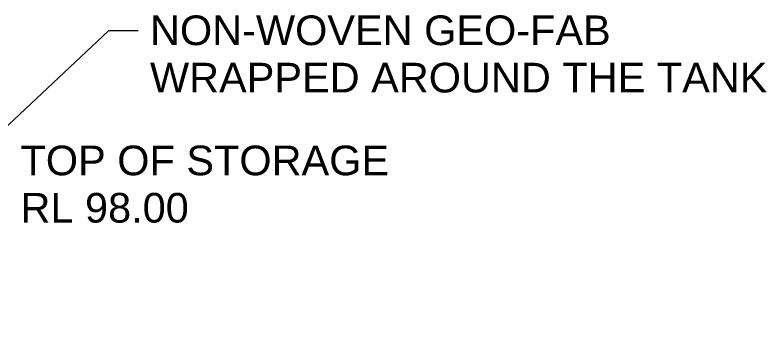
# Model space of a CAD drawing. Header units: millimetres. Extents: x -1212 to 2307, y -853 to 3179.
# Drawn here: x 1411 to 2307, y 787 to 1169 of the extents above; entities that cross this region are included whole.
import ezdxf

# ---------------------------------------------------------------- set-up
doc = ezdxf.new("R2010")
doc.units = ezdxf.units.MM
doc.layers.add('ANNOTATIONS', color=7, linetype='Continuous')
doc.layers.add('LEADERS', color=7, linetype='Continuous')
doc.styles.add('ARIAL', font='arial.ttf')

msp = doc.modelspace()

# ---------------------------------------------------------------- linework, layer by layer
at = {"layer": 'LEADERS', "lineweight": 18}
for p, q in [((1522.32, 1149.71), (1135.89, 787.06)), ((1557.6, 1149.71), (1522.32, 1149.71))]:
    msp.add_line(p, q, dxfattribs=at)

# ---------------------------------------------------------------- texts
at = {"layer": 'ANNOTATIONS', "style": 'ARIAL'}
for s, height, p in [('NON-WOVEN GEO-FAB', 35.3624, (1571.71, 1132.78)), ('WRAPPED AROUND THE TANK', 35.3624, (1571.71, 1076.33)), ('TOP OF STORAGE', 35.3624, (1417.44, 977.56)), ('RL 98.00', 35.362, (1417.44, 921.11))]:
    msp.add_text(s, height=height, dxfattribs=at).set_placement(p)

doc.saveas('drawing.dxf')
